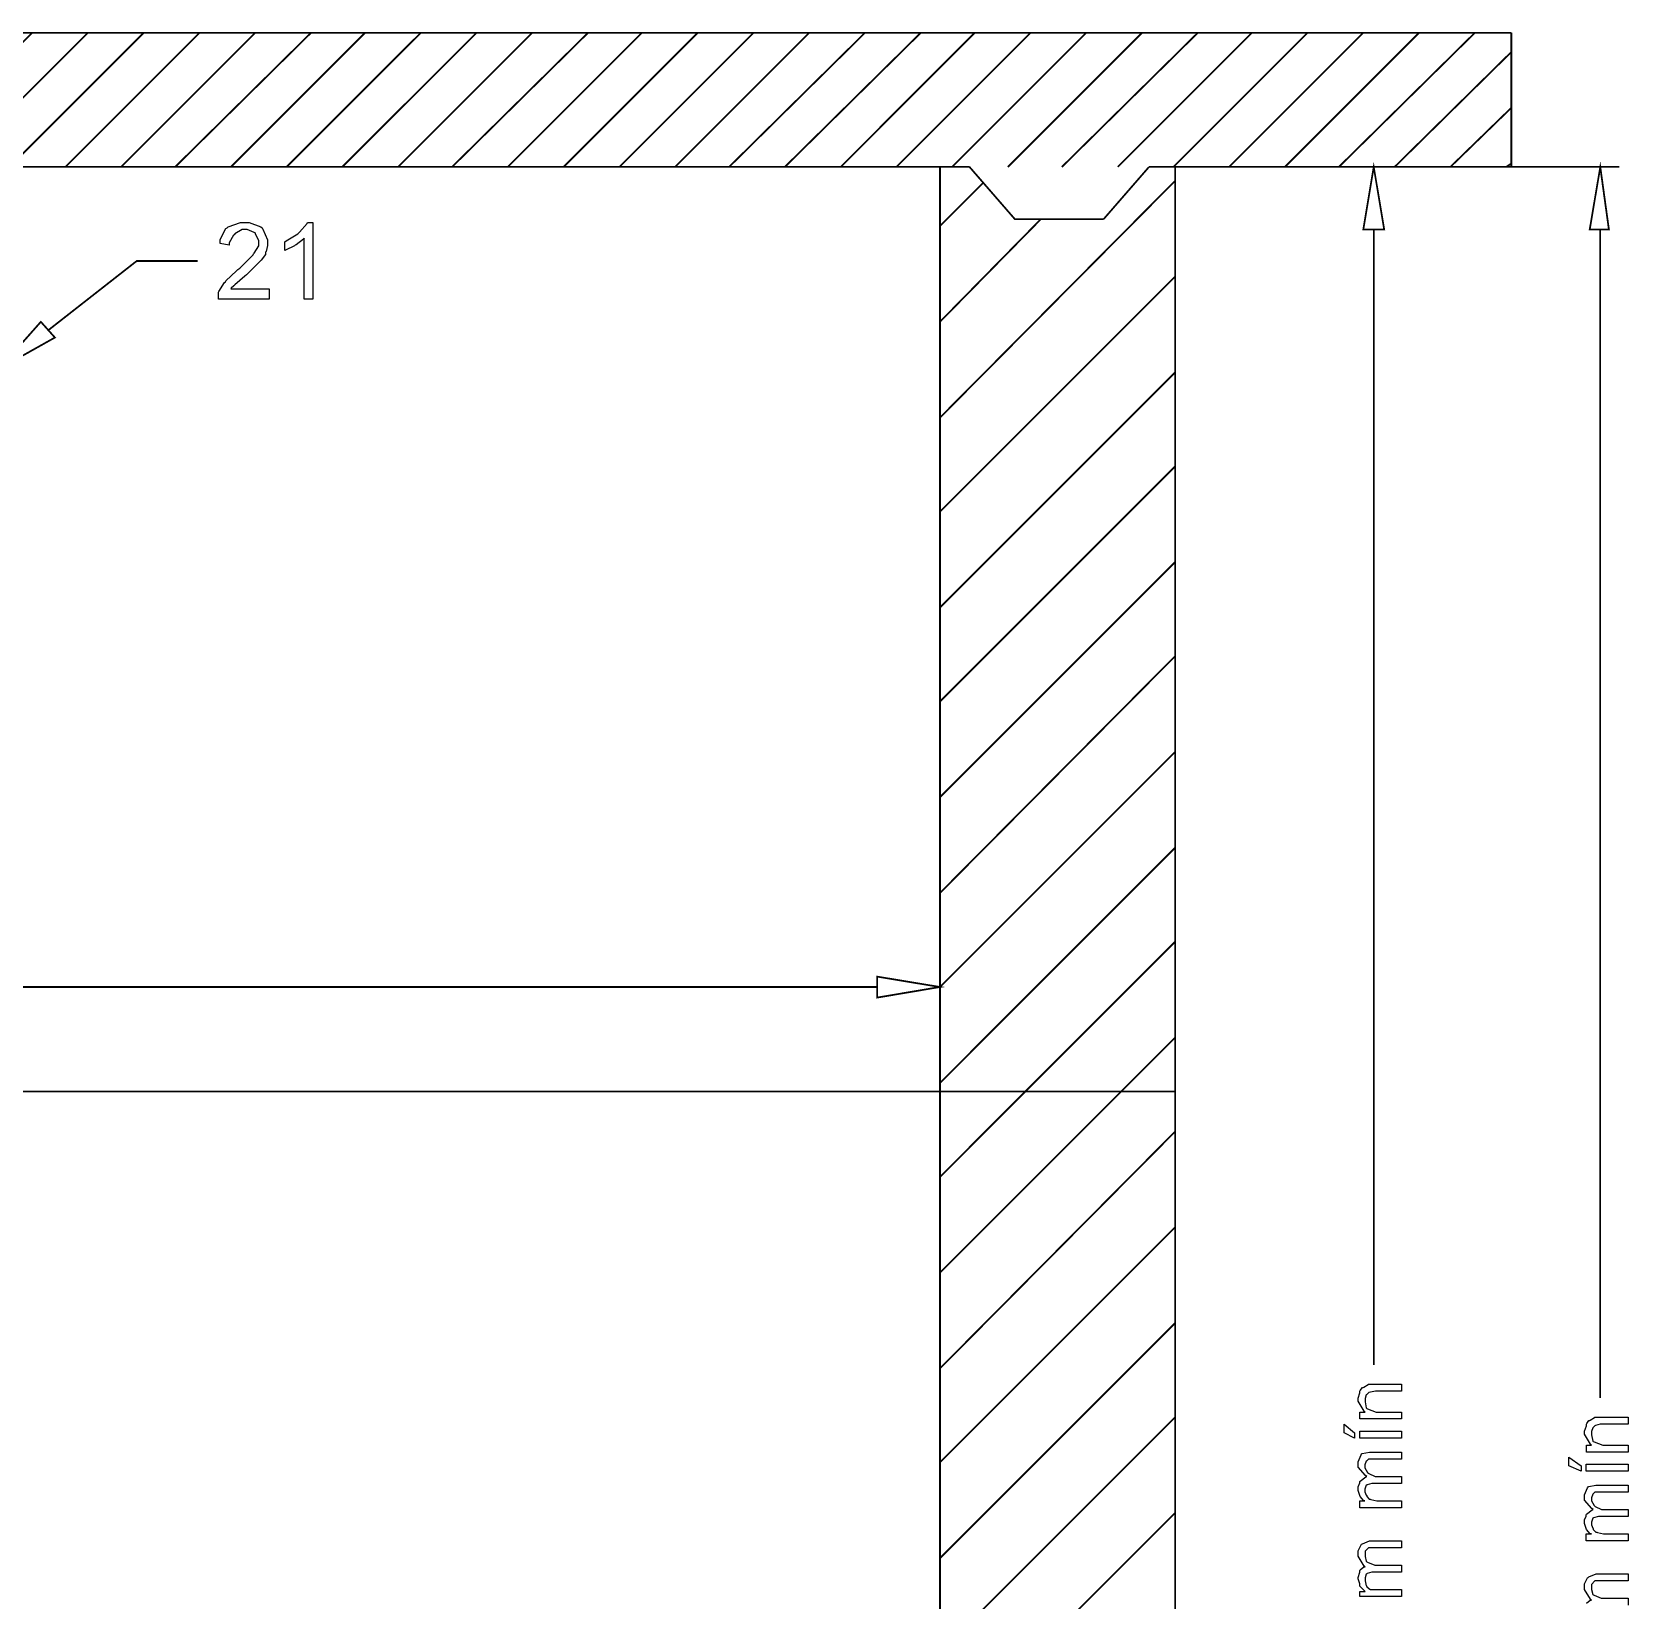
# Model space of a CAD drawing. Extents: x 219 to 1226, y 175 to 465.
# Drawn here: x 951.21 to 990.07, y 422.48 to 460.65 of the extents above; entities that cross this region are included whole.
import ezdxf

# ---------------------------------------------------------------- set-up
doc = ezdxf.new("R2010")
doc.units = 0
doc.header["$MEASUREMENT"] = 0
for name, color, linetype in [('C00-00-00-BLACK', 7, 'Continuous'), ('C00-7E-FF', 150, 'Continuous'), ('CFF-7E-00', 30, 'Continuous')]:
    doc.layers.add(name, color=color, linetype=linetype)

msp = doc.modelspace()

# ---------------------------------------------------------------- linework, layer by layer
at = {"layer": 'C00-00-00-BLACK', "const_width": 0.0423}
for points in [[(987.227, 460.627), (888.154, 460.627)], [(947.954, 457.362), (951.22, 460.627)], [(949.311, 457.362), (952.577, 460.627)], [(950.669, 457.362), (953.935, 460.627)], [(952.026, 457.362), (955.292, 460.627)], [(953.383, 457.362), (956.649, 460.627)], [(954.7, 457.362), (958.007, 460.627)], [(956.056, 457.362), (959.321, 460.627)], [(957.411, 457.362), (960.679, 460.627)], [(958.767, 457.362), (962.036, 460.627)], [(960.125, 457.362), (963.393, 460.627)], [(961.441, 457.362), (964.751, 460.627)], [(962.798, 457.362), (966.063, 460.627)], [(964.156, 457.362), (967.42, 460.627)], [(965.513, 457.362), (968.777, 460.627)], [(966.87, 457.362), (970.135, 460.627)], [(968.185, 457.362), (971.492, 460.627)], [(969.542, 457.362), (972.85, 460.627)], [(970.9, 457.362), (974.164, 460.627)], [(972.257, 457.362), (975.522, 460.627)], [(973.614, 457.362), (976.879, 460.627)], [(974.972, 457.362), (978.237, 460.627)], [(976.286, 457.362), (979.594, 460.627)], [(977.644, 457.362), (980.908, 460.627)], [(978.999, 457.362), (982.266, 460.627)], [(980.356, 457.362), (983.623, 460.627)], [(981.713, 457.362), (984.981, 460.627)], [(983.028, 457.362), (986.338, 460.627)], [(987.227, 457.362), (987.227, 460.627)], [(984.385, 457.362), (987.227, 460.161)], [(985.743, 457.362), (987.227, 458.803)], [(901.346, 457.362), (974.037, 457.362)], [(973.318, 388.653), (973.318, 457.362)], [(977.302, 456.092), (975.14, 456.092), (974.037, 457.362)], [(977.302, 456.092), (978.406, 457.362)], [(978.406, 457.362), (987.227, 457.362)], [(979.041, 386.999), (979.041, 457.362)], [(987.1, 457.362), (987.227, 457.446)], [(973.318, 451.259), (979.041, 457.023)], [(973.318, 455.923), (974.376, 456.982)], [(973.318, 453.592), (975.775, 456.092)], [(973.318, 448.97), (979.041, 454.693)], [(973.318, 446.638), (979.041, 452.361)], [(973.318, 444.349), (979.041, 450.072)], [(973.318, 442.019), (979.041, 447.742)], [(973.318, 439.688), (979.041, 445.453)], [(973.318, 437.4), (979.041, 443.12)], [(973.318, 435.065), (979.041, 440.789)], [(973.318, 432.777), (979.041, 438.5)], [(973.318, 430.446), (979.041, 436.169)], [(896.34, 434.855), (979.041, 434.855)], [(973.318, 428.115), (979.041, 433.88)], [(973.318, 425.827), (979.041, 431.55)], [(973.318, 423.495), (979.041, 429.218)], [(973.318, 421.207), (979.041, 426.927)], [(973.318, 418.874), (979.041, 424.596)]]:
    msp.add_lwpolyline(points, dxfattribs=at)
at = {"layer": 'C00-7E-FF', "const_width": 0.0423}
for points in [[(979.551, 457.362), (984.342, 457.362)], [(985.023, 457.362), (989.856, 457.362)], [(983.877, 455.838), (983.877, 428.2)], [(989.392, 455.838), (989.392, 427.395)], [(951.6, 453.378), (953.765, 455.073), (955.249, 455.073)], [(973.318, 441.426), (973.318, 436.889)], [(971.788, 437.4), (941.04, 437.4)]]:
    msp.add_lwpolyline(points, dxfattribs=at)
for points in [[(983.623, 455.838), (984.132, 455.838), (983.877, 457.362), (983.623, 455.838)], [(989.134, 455.838), (989.602, 455.838), (989.392, 457.362), (989.134, 455.838)], [(951.773, 453.209), (950.415, 452.447), (951.431, 453.592), (951.773, 453.209)], [(971.788, 437.653), (971.788, 437.142), (973.318, 437.4), (971.788, 437.653)]]:
    msp.add_lwpolyline(points, close=True, dxfattribs=at)
at = {"layer": 'C00-7E-FF'}
for points in [[(983.623, 455.838), (984.132, 455.838), (983.877, 457.362), (983.623, 455.838)], [(989.134, 455.838), (989.602, 455.838), (989.392, 457.362), (989.134, 455.838)], [(951.773, 453.209), (950.415, 452.447), (951.431, 453.592), (951.773, 453.209)], [(971.788, 437.653), (971.788, 437.142), (973.318, 437.4), (971.788, 437.653)]]:
    msp.add_lwpolyline(points, close=True, dxfattribs=at)
at = {"layer": 'CFF-7E-00'}
for points in [[(956.987, 454.397), (956.987, 454.142), (955.758, 454.142), (955.758, 454.185), (955.758, 454.279), (955.758, 454.311), (955.767, 454.333), (955.904, 454.545), (955.926, 454.566), (955.936, 454.588), (956.193, 454.831), (956.225, 454.862), (956.278, 454.894), (956.596, 455.222), (956.607, 455.243), (956.627, 455.265), (956.734, 455.441), (956.734, 455.499), (956.734, 455.564), (956.659, 455.733), (956.649, 455.754), (956.627, 455.765), (956.452, 455.838), (956.395, 455.838), (956.331, 455.838), (956.151, 455.733), (956.141, 455.711), (956.119, 455.701), (956.012, 455.517), (956.012, 455.455), (955.799, 455.499), (955.799, 455.596), (955.937, 455.86), (955.969, 455.881), (955.989, 455.903), (956.293, 456.008), (956.395, 456.008), (956.499, 456.008), (956.786, 455.903), (956.818, 455.881), (956.838, 455.849), (956.946, 455.587), (956.946, 455.499), (956.946, 455.447), (956.913, 455.307), (956.903, 455.286), (956.903, 455.233), (956.797, 455.095), (956.776, 455.073), (956.754, 455.052), (956.469, 454.767), (956.437, 454.734), (956.395, 454.702), (956.151, 454.492), (956.141, 454.481), (956.13, 454.471), (956.065, 454.407), (956.056, 454.397), (956.987, 454.397)], [(958.048, 454.142), (957.837, 454.142), (957.837, 455.627), (957.826, 455.607), (957.646, 455.466), (957.625, 455.455), (957.603, 455.445), (957.389, 455.339), (957.369, 455.328), (957.369, 455.542), (957.4, 455.564), (957.687, 455.733), (957.709, 455.754), (957.73, 455.776), (957.91, 455.987), (957.921, 456.008), (958.048, 456.008), (958.048, 454.142)], [(984.555, 426.886), (983.539, 426.886), (983.539, 427.053), (983.666, 427.053), (983.644, 427.076), (983.496, 427.315), (983.496, 427.395), (983.496, 427.395), (983.539, 427.523), (983.539, 427.565), (983.549, 427.576), (983.604, 427.649), (983.623, 427.649), (983.633, 427.66), (983.739, 427.725), (983.75, 427.734), (983.791, 427.734), (983.886, 427.734), (983.919, 427.734), (984.555, 427.734), (984.555, 427.565), (983.919, 427.565), (983.919, 427.565), (983.76, 427.533), (983.75, 427.522), (983.75, 427.522), (983.707, 427.481), (983.707, 427.481), (983.696, 427.471), (983.666, 427.383), (983.666, 427.353), (983.666, 427.3), (983.696, 427.153), (983.707, 427.142), (983.728, 427.132), (983.935, 427.053), (984.003, 427.053), (984.555, 427.053), (984.555, 426.886)], [(983.411, 426.42), (983.155, 426.547), (983.155, 426.757), (983.411, 426.547), (983.411, 426.42)], [(990.068, 426.08), (989.053, 426.08), (989.053, 426.25), (989.179, 426.25), (989.157, 426.272), (989.01, 426.512), (989.01, 426.591), (989.01, 426.591), (989.053, 426.719), (989.053, 426.76), (989.062, 426.771), (989.117, 426.845), (989.137, 426.845), (989.146, 426.857), (989.252, 426.92), (989.263, 426.93), (989.305, 426.93), (989.4, 426.93), (989.433, 426.93), (990.068, 426.93), (990.068, 426.76), (989.433, 426.76), (989.39, 426.76), (989.273, 426.73), (989.263, 426.719), (989.263, 426.719), (989.222, 426.676), (989.222, 426.676), (989.211, 426.666), (989.179, 426.58), (989.179, 426.549), (989.179, 426.497), (989.211, 426.348), (989.222, 426.337), (989.243, 426.327), (989.45, 426.25), (989.518, 426.25), (990.068, 426.25), (990.068, 426.08)], [(984.555, 426.42), (983.539, 426.42), (983.539, 426.589), (984.555, 426.589), (984.555, 426.42)], [(984.555, 424.723), (983.536, 424.723), (983.536, 424.893), (983.663, 424.893), (983.632, 424.893), (983.546, 424.999), (983.536, 425.02), (983.536, 425.02), (983.494, 425.148), (983.494, 425.189), (983.494, 425.232), (983.536, 425.327), (983.536, 425.359), (983.546, 425.37), (983.682, 425.476), (983.705, 425.485), (983.673, 425.507), (983.494, 425.714), (983.494, 425.782), (983.494, 425.845), (983.567, 426.015), (983.578, 426.035), (983.598, 426.046), (983.773, 426.078), (983.833, 426.078), (984.555, 426.078), (984.555, 425.908), (983.917, 425.908), (983.874, 425.908), (983.779, 425.908), (983.747, 425.908), (983.747, 425.908), (983.705, 425.866), (983.705, 425.866), (983.693, 425.856), (983.663, 425.769), (983.663, 425.739), (983.663, 425.698), (983.725, 425.581), (983.747, 425.569), (983.757, 425.56), (983.908, 425.485), (983.959, 425.485), (984.555, 425.485), (984.555, 425.316), (983.874, 425.316), (983.831, 425.316), (983.714, 425.284), (983.705, 425.273), (983.693, 425.273), (983.663, 425.178), (983.663, 425.146), (983.663, 425.115), (983.693, 425.031), (983.705, 425.02), (983.705, 424.999), (983.768, 424.935), (983.79, 424.935), (983.81, 424.926), (983.954, 424.893), (984.002, 424.893), (984.555, 424.893), (984.555, 424.723)], [(988.923, 425.615), (988.627, 425.742), (988.627, 425.954), (988.923, 425.742), (988.923, 425.615)], [(990.068, 425.615), (989.05, 425.615), (989.05, 425.785), (990.068, 425.785), (990.068, 425.615)], [(990.068, 423.919), (989.05, 423.919), (989.05, 424.088), (989.177, 424.088), (989.145, 424.088), (989.059, 424.194), (989.05, 424.215), (989.05, 424.215), (989.007, 424.343), (989.007, 424.384), (989.007, 424.427), (989.05, 424.522), (989.05, 424.554), (989.059, 424.565), (989.197, 424.671), (989.219, 424.681), (989.188, 424.703), (989.007, 424.909), (989.007, 424.977), (989.007, 425.042), (989.082, 425.211), (989.093, 425.232), (989.113, 425.243), (989.287, 425.273), (989.346, 425.273), (990.068, 425.273), (990.068, 425.104), (989.43, 425.104), (989.387, 425.104), (989.292, 425.104), (989.261, 425.104), (989.261, 425.104), (989.219, 425.062), (989.219, 425.062), (989.208, 425.052), (989.177, 424.966), (989.177, 424.935), (989.177, 424.894), (989.239, 424.777), (989.261, 424.766), (989.27, 424.757), (989.422, 424.681), (989.473, 424.681), (990.068, 424.681), (990.068, 424.511), (989.389, 424.511), (989.346, 424.511), (989.229, 424.481), (989.219, 424.47), (989.208, 424.47), (989.177, 424.375), (989.177, 424.342), (989.177, 424.31), (989.208, 424.226), (989.219, 424.215), (989.219, 424.194), (989.281, 424.131), (989.304, 424.131), (989.324, 424.121), (989.468, 424.088), (989.516, 424.088), (990.068, 424.088), (990.068, 423.919)], [(984.555, 422.561), (983.539, 422.561), (983.539, 422.688), (983.666, 422.688), (983.655, 422.699), (983.549, 422.806), (983.539, 422.816), (983.539, 422.87), (983.496, 422.99), (983.496, 423.03), (983.496, 423.03), (983.539, 423.158), (983.539, 423.199), (983.549, 423.21), (983.635, 423.283), (983.666, 423.283), (983.644, 423.305), (983.496, 423.544), (983.496, 423.622), (983.496, 423.676), (983.569, 423.825), (983.58, 423.834), (983.601, 423.846), (983.776, 423.919), (983.835, 423.919), (984.555, 423.919), (984.555, 423.749), (983.919, 423.749), (983.877, 423.749), (983.781, 423.749), (983.75, 423.749), (983.739, 423.739), (983.676, 423.676), (983.666, 423.665), (983.666, 423.665), (983.666, 423.602), (983.666, 423.58), (983.666, 423.538), (983.696, 423.422), (983.707, 423.411), (983.728, 423.402), (983.903, 423.326), (983.962, 423.326), (984.555, 423.326), (984.555, 423.156), (983.877, 423.156), (983.834, 423.156), (983.717, 423.126), (983.707, 423.115), (983.696, 423.106), (983.666, 423.015), (983.666, 422.984), (983.666, 422.943), (983.696, 422.827), (983.707, 422.816), (983.707, 422.795), (983.781, 422.742), (983.793, 422.731), (983.845, 422.731), (983.964, 422.731), (984.003, 422.731), (984.555, 422.731), (984.555, 422.561)]]:
    msp.add_lwpolyline(points, close=True, dxfattribs=at)
msp.add_lwpolyline([(989.059, 422.403), (989.149, 422.477), (989.179, 422.477), (989.157, 422.499), (989.007, 422.738), (989.007, 422.816), (989.007, 422.87), (989.082, 423.019), (989.093, 423.03), (989.113, 423.041), (989.29, 423.115), (989.349, 423.115), (990.068, 423.115), (990.068, 422.943), (989.433, 422.943), (989.39, 422.943), (989.295, 422.943), (989.263, 422.943), (989.252, 422.933), (989.189, 422.868), (989.179, 422.858), (989.179, 422.858), (989.179, 422.795), (989.179, 422.773), (989.179, 422.732), (989.211, 422.615), (989.222, 422.604), (989.243, 422.594), (989.416, 422.52), (989.476, 422.52), (990.068, 422.52), (990.068, 422.35)], dxfattribs=at)

doc.saveas('drawing.dxf')
